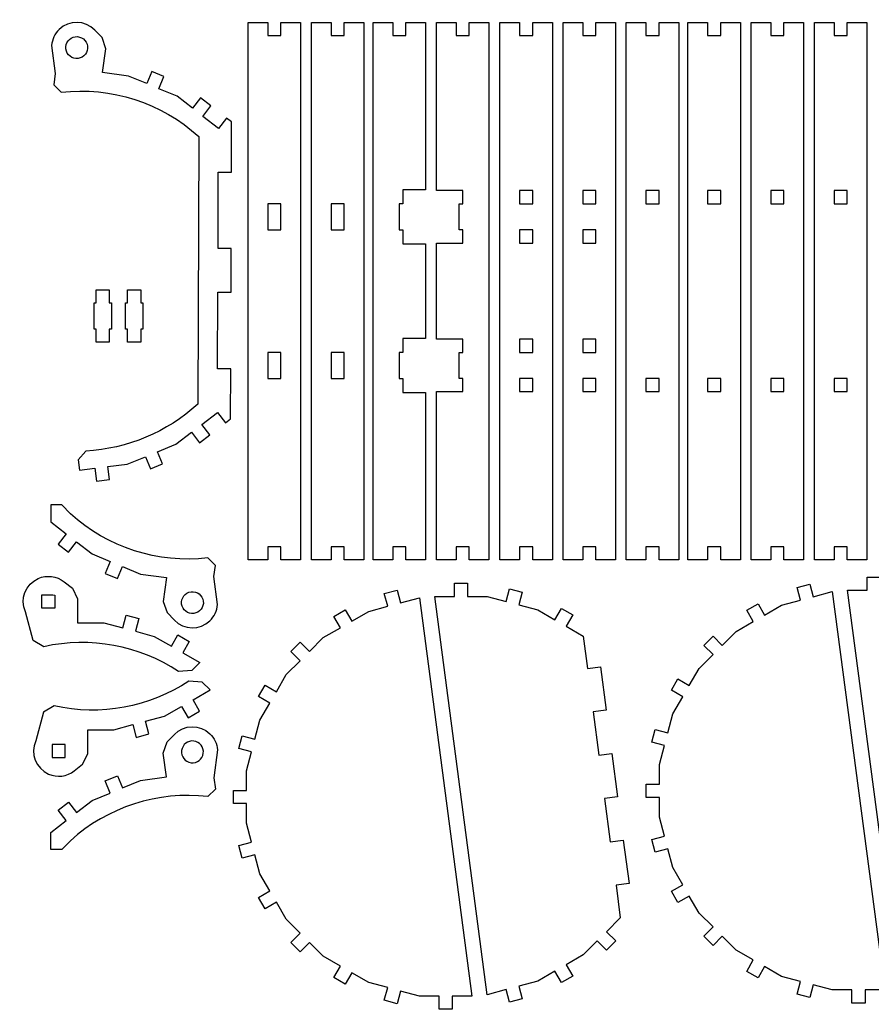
# Model space of a CAD drawing. Header units: inches. Extents: x 166 to 545, y 155 to 388.
# Drawn here: x 166.4 to 361.4, y 161.7 to 388.1 of the extents above; entities that cross this region are included whole.
import ezdxf

# ---------------------------------------------------------------- set-up
doc = ezdxf.new("R2010")
doc.units = ezdxf.units.IN
doc.header["$MEASUREMENT"] = 0

# ---------------------------------------------------------------- blocks, each defined once
blk = doc.blocks.new('block 7')
at = {"color": 7, "lineweight": 25, "true_color": 0xffffff}
blk.add_lwpolyline([(257.79, 255.87), (269.79, 164.72), (265.29, 164.72), (265.29, 161.72), (262.29, 161.72), (262.29, 164.72), (257.79, 164.72), (253.45, 165.88), (252.67, 162.98), (249.77, 163.76), (250.55, 166.66), (246.2, 167.82), (242.3, 170.07), (240.8, 167.48), (238.21, 168.98), (239.71, 171.57), (235.81, 173.82), (232.63, 177.01), (230.51, 174.88), (228.38, 177.01), (230.51, 179.13), (227.32, 182.31), (225.07, 186.21), (222.48, 184.71), (220.98, 187.3), (223.57, 188.8), (221.32, 192.7), (220.16, 197.05), (217.26, 196.27), (216.48, 199.17), (219.38, 199.95), (218.22, 204.29), (218.22, 208.79), (215.22, 208.79), (215.22, 211.79), (218.22, 211.79), (218.22, 216.29), (219.38, 220.64), (216.48, 221.41), (217.26, 224.31), (220.16, 223.54), (221.32, 227.88), (223.57, 231.78), (220.98, 233.28), (222.48, 235.88), (225.07, 234.38), (227.32, 238.28), (230.51, 241.46), (228.38, 243.58), (230.51, 245.7), (232.63, 243.58), (235.81, 246.76), (239.71, 249.01), (238.21, 251.61), (240.8, 253.11), (242.3, 250.51), (246.2, 252.76), (250.55, 253.93), (249.77, 256.82), (252.67, 257.6), (253.45, 254.7), (257.79, 255.87)], dxfattribs=at)
blk = doc.blocks.new('block 8')
at = {"color": 7, "lineweight": 25, "true_color": 0xffffff}
blk.add_lwpolyline([(302.79, 190.07), (303.77, 182.63), (300.59, 179.45), (302.71, 177.33), (300.59, 175.21), (298.46, 177.33), (295.28, 174.15), (291.39, 171.9), (292.89, 169.3), (290.29, 167.8), (288.79, 170.4), (284.89, 168.15), (280.54, 166.98), (281.32, 164.09), (278.42, 163.31), (277.65, 166.21), (273.3, 165.04), (261.3, 256.19), (265.8, 256.19), (265.8, 259.19), (268.8, 259.19), (268.8, 256.19), (273.3, 256.19), (277.65, 255.03), (278.42, 257.92), (281.32, 257.15), (280.54, 254.25), (284.89, 253.09), (288.79, 250.84), (290.29, 253.43), (292.89, 251.93), (291.39, 249.34), (295.28, 247.09), (296.26, 239.65), (299.24, 240.04), (300.54, 230.12), (297.57, 229.73), (298.87, 219.82), (301.85, 220.21), (303.15, 210.29), (300.18, 209.9), (301.48, 199.99), (304.46, 200.38), (305.76, 190.47), (302.79, 190.07)], dxfattribs=at)
blk = doc.blocks.new('block 6')
for name in ['block 8', 'block 7']:
    blk.add_blockref(name, (0, 0))
blk = doc.blocks.new('block 10')
at = {"color": 7, "lineweight": 25, "true_color": 0xffffff}
blk.add_lwpolyline([(352.27, 257.27), (364.27, 166.12), (359.77, 166.12), (359.77, 163.12), (356.77, 163.12), (356.77, 166.12), (352.27, 166.12), (347.93, 167.29), (347.15, 164.39), (344.25, 165.17), (345.03, 168.06), (340.68, 169.23), (336.79, 171.48), (335.29, 168.88), (332.69, 170.38), (334.19, 172.98), (330.29, 175.23), (327.11, 178.41), (324.99, 176.29), (322.87, 178.41), (324.99, 180.53), (321.81, 183.71), (319.56, 187.61), (316.96, 186.11), (315.46, 188.71), (318.06, 190.21), (315.81, 194.11), (314.64, 198.45), (311.74, 197.68), (310.97, 200.57), (313.86, 201.35), (312.7, 205.7), (312.7, 210.2), (309.7, 210.2), (309.7, 213.2), (312.7, 213.2), (312.7, 217.7), (313.86, 222.04), (310.97, 222.82), (311.74, 225.72), (314.64, 224.94), (315.81, 229.29), (318.06, 233.19), (315.46, 234.69), (316.96, 237.28), (319.56, 235.78), (321.81, 239.68), (324.99, 242.86), (322.87, 244.98), (324.99, 247.11), (327.11, 244.98), (330.29, 248.17), (334.19, 250.42), (332.69, 253.01), (335.29, 254.51), (336.79, 251.92), (340.68, 254.17), (345.03, 255.33), (344.25, 258.23), (347.15, 259.01), (347.93, 256.11), (352.27, 257.27)], dxfattribs=at)
blk = doc.blocks.new('block 11')
at = {"color": 7, "lineweight": 25, "true_color": 0xffffff}
blk.add_lwpolyline([(397.27, 191.48), (398.25, 184.04), (395.07, 180.86), (397.19, 178.74), (395.07, 176.62), (392.95, 178.74), (389.77, 175.55), (385.87, 173.3), (387.37, 170.71), (384.77, 169.21), (383.27, 171.8), (379.37, 169.55), (375.03, 168.39), (375.8, 165.49), (372.9, 164.72), (372.13, 167.61), (367.78, 166.45), (355.78, 257.6), (360.28, 257.6), (360.28, 260.6), (363.28, 260.6), (363.28, 257.6), (367.78, 257.6), (372.13, 256.43), (372.9, 259.33), (375.8, 258.55), (375.03, 255.66), (379.37, 254.49), (383.27, 252.24), (384.77, 254.84), (387.37, 253.34), (385.87, 250.74), (389.77, 248.49), (390.74, 241.05), (393.72, 241.44), (395.02, 231.53), (392.05, 231.14), (393.36, 221.22), (396.33, 221.61), (397.63, 211.7), (394.66, 211.31), (395.97, 201.39), (398.94, 201.79), (400.25, 191.87), (397.27, 191.48)], dxfattribs=at)
blk = doc.blocks.new('block 9')
for name in ['block 11', 'block 10']:
    blk.add_blockref(name, (0, 0))
blk = doc.blocks.new('block 44')
at = {"color": 7, "lineweight": 25, "true_color": 0xffffff}
blk.add_lwpolyline([(352.68, 303.03), (355.68, 303.03), (355.68, 306.03), (352.68, 306.03), (352.68, 303.03)], dxfattribs=at)
blk = doc.blocks.new('block 45')
at = {"color": 7, "lineweight": 25, "true_color": 0xffffff}
blk.add_lwpolyline([(355.68, 349.03), (352.68, 349.03), (352.68, 346.03), (355.68, 346.03), (355.68, 349.03)], dxfattribs=at)
blk = doc.blocks.new('block 46')
at = {"color": 7, "lineweight": 25, "true_color": 0xffffff}
blk.add_lwpolyline([(352.68, 384.53), (355.68, 384.53), (355.68, 387.53), (360.18, 387.53), (360.18, 264.53), (355.68, 264.53), (355.68, 267.53), (352.68, 267.53), (352.68, 264.53), (348.18, 264.53), (348.18, 387.53), (352.68, 387.53), (352.68, 384.53)], dxfattribs=at)
blk = doc.blocks.new('block 43')
for name in ['block 46', 'block 45', 'block 44']:
    blk.add_blockref(name, (0, 0))
blk = doc.blocks.new('block 48')
at = {"color": 7, "lineweight": 25, "true_color": 0xffffff}
blk.add_lwpolyline([(338.21, 303.03), (341.21, 303.03), (341.21, 306.03), (338.21, 306.03), (338.21, 303.03)], dxfattribs=at)
blk = doc.blocks.new('block 49')
at = {"color": 7, "lineweight": 25, "true_color": 0xffffff}
blk.add_lwpolyline([(341.21, 349.03), (338.21, 349.03), (338.21, 346.03), (341.21, 346.03), (341.21, 349.03)], dxfattribs=at)
blk = doc.blocks.new('block 50')
at = {"color": 7, "lineweight": 25, "true_color": 0xffffff}
blk.add_lwpolyline([(338.21, 384.53), (341.21, 384.53), (341.21, 387.53), (345.71, 387.53), (345.71, 264.53), (341.21, 264.53), (341.21, 267.53), (338.21, 267.53), (338.21, 264.53), (333.71, 264.53), (333.71, 387.53), (338.21, 387.53), (338.21, 384.53)], dxfattribs=at)
blk = doc.blocks.new('block 47')
for name in ['block 50', 'block 49', 'block 48']:
    blk.add_blockref(name, (0, 0))
blk = doc.blocks.new('block 52')
at = {"color": 7, "lineweight": 25, "true_color": 0xffffff}
blk.add_lwpolyline([(323.74, 303.03), (326.74, 303.03), (326.74, 306.03), (323.74, 306.03), (323.74, 303.03)], dxfattribs=at)
blk = doc.blocks.new('block 53')
at = {"color": 7, "lineweight": 25, "true_color": 0xffffff}
blk.add_lwpolyline([(326.74, 349.03), (323.74, 349.03), (323.74, 346.03), (326.74, 346.03), (326.74, 349.03)], dxfattribs=at)
blk = doc.blocks.new('block 54')
at = {"color": 7, "lineweight": 25, "true_color": 0xffffff}
blk.add_lwpolyline([(323.74, 384.53), (326.74, 384.53), (326.74, 387.53), (331.24, 387.53), (331.24, 264.53), (326.74, 264.53), (326.74, 267.53), (323.74, 267.53), (323.74, 264.53), (319.24, 264.53), (319.24, 387.53), (323.74, 387.53), (323.74, 384.53)], dxfattribs=at)
blk = doc.blocks.new('block 51')
for name in ['block 54', 'block 53', 'block 52']:
    blk.add_blockref(name, (0, 0))
blk = doc.blocks.new('block 56')
at = {"color": 7, "lineweight": 25, "true_color": 0xffffff}
blk.add_lwpolyline([(309.63, 303.03), (312.63, 303.03), (312.63, 306.03), (309.63, 306.03), (309.63, 303.03)], dxfattribs=at)
blk = doc.blocks.new('block 57')
at = {"color": 7, "lineweight": 25, "true_color": 0xffffff}
blk.add_lwpolyline([(312.63, 349.03), (309.63, 349.03), (309.63, 346.03), (312.63, 346.03), (312.63, 349.03)], dxfattribs=at)
blk = doc.blocks.new('block 58')
at = {"color": 7, "lineweight": 25, "true_color": 0xffffff}
blk.add_lwpolyline([(309.63, 384.53), (312.63, 384.53), (312.63, 387.53), (317.13, 387.53), (317.13, 264.53), (312.63, 264.53), (312.63, 267.53), (309.63, 267.53), (309.63, 264.53), (305.13, 264.53), (305.13, 387.53), (309.63, 387.53), (309.63, 384.53)], dxfattribs=at)
blk = doc.blocks.new('block 55')
for name in ['block 58', 'block 57', 'block 56']:
    blk.add_blockref(name, (0, 0))
blk = doc.blocks.new('block 60')
at = {"color": 7, "lineweight": 25, "true_color": 0xffffff}
blk.add_lwpolyline([(237.59, 312.03), (237.59, 306.03), (240.59, 306.03), (240.59, 312.03), (237.59, 312.03)], dxfattribs=at)
blk = doc.blocks.new('block 61')
at = {"color": 7, "lineweight": 25, "true_color": 0xffffff}
blk.add_lwpolyline([(240.59, 340.03), (240.59, 346.03), (237.59, 346.03), (237.59, 340.03), (240.59, 340.03)], dxfattribs=at)
blk = doc.blocks.new('block 62')
at = {"color": 7, "lineweight": 25, "true_color": 0xffffff}
blk.add_lwpolyline([(237.59, 387.53), (237.59, 384.53), (240.59, 384.53), (240.59, 387.53), (245.09, 387.53), (245.09, 264.53), (240.59, 264.53), (240.59, 267.53), (237.59, 267.53), (237.59, 264.53), (233.09, 264.53), (233.09, 387.53), (237.59, 387.53)], dxfattribs=at)
blk = doc.blocks.new('block 59')
for name in ['block 62', 'block 61', 'block 60']:
    blk.add_blockref(name, (0, 0))
blk = doc.blocks.new('block 64')
at = {"color": 7, "lineweight": 25, "true_color": 0xffffff}
blk.add_lwpolyline([(223.12, 312.03), (223.12, 306.03), (226.12, 306.03), (226.12, 312.03), (223.12, 312.03)], dxfattribs=at)
blk = doc.blocks.new('block 65')
at = {"color": 7, "lineweight": 25, "true_color": 0xffffff}
blk.add_lwpolyline([(226.12, 340.03), (226.12, 346.03), (223.12, 346.03), (223.12, 340.03), (226.12, 340.03)], dxfattribs=at)
blk = doc.blocks.new('block 66')
at = {"color": 7, "lineweight": 25, "true_color": 0xffffff}
blk.add_lwpolyline([(223.12, 387.53), (223.12, 384.53), (226.12, 384.53), (226.12, 387.53), (230.62, 387.53), (230.62, 264.53), (226.12, 264.53), (226.12, 267.53), (223.12, 267.53), (223.12, 264.53), (218.62, 264.53), (218.62, 387.53), (223.12, 387.53)], dxfattribs=at)
blk = doc.blocks.new('block 63')
for name in ['block 66', 'block 65', 'block 64']:
    blk.add_blockref(name, (0, 0))
blk = doc.blocks.new('block 67')
at = {"color": 7, "lineweight": 25, "true_color": 0xffffff}
blk.add_lwpolyline([(266.92, 312.03), (267.72, 312.03), (267.72, 315.03), (261.72, 315.03), (261.72, 337.03), (267.72, 337.03), (267.72, 340.03), (266.92, 340.03), (266.92, 346.03), (267.72, 346.03), (267.72, 349.03), (261.72, 349.03), (261.72, 387.53), (266.22, 387.53), (266.22, 384.53), (269.22, 384.53), (269.22, 387.53), (273.72, 387.53), (273.72, 264.53), (269.22, 264.53), (269.22, 267.53), (266.22, 267.53), (266.22, 264.53), (261.72, 264.53), (261.72, 303.03), (267.72, 303.03), (267.72, 306.03), (266.92, 306.03), (266.92, 312.03)], dxfattribs=at)
blk = doc.blocks.new('block 68')
at = {"color": 7, "lineweight": 25, "true_color": 0xffffff}
blk.add_lwpolyline([(259.18, 336.83), (259.18, 315.23), (253.98, 315.23), (253.98, 312.03), (253.18, 312.03), (253.18, 306.03), (253.98, 306.03), (253.98, 302.83), (259.18, 302.83), (259.18, 264.53), (254.68, 264.53), (254.68, 267.53), (251.68, 267.53), (251.68, 264.53), (247.18, 264.53), (247.18, 387.53), (251.68, 387.53), (251.68, 384.53), (254.68, 384.53), (254.68, 387.53), (259.18, 387.53), (259.18, 349.23), (253.98, 349.23), (253.98, 346.03), (253.18, 346.03), (253.18, 340.03), (253.98, 340.03), (253.98, 336.83), (259.18, 336.83)], dxfattribs=at)
blk = doc.blocks.new('block 70')
at = {"color": 7, "lineweight": 25, "true_color": 0xffffff}
blk.add_lwpolyline([(298.18, 349.03), (295.18, 349.03), (295.18, 346.03), (298.18, 346.03), (298.18, 349.03)], dxfattribs=at)
blk = doc.blocks.new('block 71')
at = {"color": 7, "lineweight": 25, "true_color": 0xffffff}
blk.add_lwpolyline([(295.18, 337.03), (298.18, 337.03), (298.18, 340.03), (295.18, 340.03), (295.18, 337.03)], dxfattribs=at)
blk = doc.blocks.new('block 72')
at = {"color": 7, "lineweight": 25, "true_color": 0xffffff}
blk.add_lwpolyline([(295.18, 303.03), (298.18, 303.03), (298.18, 306.03), (295.18, 306.03), (295.18, 303.03)], dxfattribs=at)
blk = doc.blocks.new('block 73')
at = {"color": 7, "lineweight": 25, "true_color": 0xffffff}
blk.add_lwpolyline([(298.18, 315.03), (295.18, 315.03), (295.18, 312.03), (298.18, 312.03), (298.18, 315.03)], dxfattribs=at)
blk = doc.blocks.new('block 74')
at = {"color": 7, "lineweight": 25, "true_color": 0xffffff}
blk.add_lwpolyline([(295.18, 387.53), (295.18, 384.53), (298.18, 384.53), (298.18, 387.53), (302.68, 387.53), (302.68, 264.53), (298.18, 264.53), (298.18, 267.53), (295.18, 267.53), (295.18, 264.53), (290.68, 264.53), (290.68, 387.53), (295.18, 387.53)], dxfattribs=at)
blk = doc.blocks.new('block 69')
for name in ['block 74', 'block 70', 'block 71', 'block 73', 'block 72']:
    blk.add_blockref(name, (0, 0))
blk = doc.blocks.new('block 76')
at = {"color": 7, "lineweight": 25, "true_color": 0xffffff}
blk.add_lwpolyline([(283.72, 349.03), (280.72, 349.03), (280.72, 346.03), (283.72, 346.03), (283.72, 349.03)], dxfattribs=at)
blk = doc.blocks.new('block 77')
at = {"color": 7, "lineweight": 25, "true_color": 0xffffff}
blk.add_lwpolyline([(280.72, 337.03), (283.72, 337.03), (283.72, 340.03), (280.72, 340.03), (280.72, 337.03)], dxfattribs=at)
blk = doc.blocks.new('block 78')
at = {"color": 7, "lineweight": 25, "true_color": 0xffffff}
blk.add_lwpolyline([(280.72, 303.03), (283.72, 303.03), (283.72, 306.03), (280.72, 306.03), (280.72, 303.03)], dxfattribs=at)
blk = doc.blocks.new('block 79')
at = {"color": 7, "lineweight": 25, "true_color": 0xffffff}
blk.add_lwpolyline([(283.72, 315.03), (280.72, 315.03), (280.72, 312.03), (283.72, 312.03), (283.72, 315.03)], dxfattribs=at)
blk = doc.blocks.new('block 80')
at = {"color": 7, "lineweight": 25, "true_color": 0xffffff}
blk.add_lwpolyline([(280.72, 387.53), (280.72, 384.53), (283.72, 384.53), (283.72, 387.53), (288.22, 387.53), (288.22, 264.53), (283.72, 264.53), (283.72, 267.53), (280.72, 267.53), (280.72, 264.53), (276.22, 264.53), (276.22, 387.53), (280.72, 387.53)], dxfattribs=at)
blk = doc.blocks.new('block 75')
for name in ['block 80', 'block 76', 'block 77', 'block 79', 'block 78']:
    blk.add_blockref(name, (0, 0))
blk = doc.blocks.new('block 82')
at = {"color": 7, "lineweight": 25, "true_color": 0xffffff}
blk.add_open_spline([(185.2, 384.04), (185.2, 384.04), (186.04, 381.48), (186.04, 381.48), (186.04, 381.48), (185.31, 376.05), (185.31, 376.05), (185.31, 376.05), (191.25, 375.25), (191.25, 375.25), (191.25, 375.25), (195.41, 373.51), (195.41, 373.51), (195.41, 373.51), (196.56, 376.28), (196.56, 376.28), (196.56, 376.28), (199.33, 375.12), (199.33, 375.12), (199.33, 375.12), (198.17, 372.35), (198.17, 372.35), (198.17, 372.35), (202.33, 370.62), (202.33, 370.62), (202.33, 370.62), (205.89, 367.87), (205.89, 367.87), (205.89, 367.87), (207.72, 370.24), (207.72, 370.24), (207.72, 370.24), (210.09, 368.41), (210.09, 368.41), (210.09, 368.41), (208.26, 366.03), (208.26, 366.03), (208.26, 366.03), (211.82, 363.28), (211.82, 363.28), (211.82, 363.28), (213.65, 365.65), (213.65, 365.65), (213.65, 365.65), (214.82, 364.75), (214.82, 364.75), (214.82, 364.75), (214.78, 353.27), (214.78, 353.27), (214.78, 353.27), (211.78, 353.28), (211.78, 353.28), (211.78, 353.28), (211.72, 335.78), (211.72, 335.78), (211.72, 335.78), (214.72, 335.76), (214.72, 335.76), (214.72, 335.76), (214.69, 325.77), (214.69, 325.77), (214.69, 325.77), (211.69, 325.78), (211.69, 325.78), (211.69, 325.78), (211.63, 308.27), (211.63, 308.27), (211.63, 308.27), (214.63, 308.26), (214.63, 308.26), (214.63, 308.26), (214.59, 296.78), (214.59, 296.78), (214.59, 296.78), (213.41, 295.89), (213.41, 295.89), (213.41, 295.89), (211.59, 298.27), (211.59, 298.27), (211.59, 298.27), (208.01, 295.54), (208.01, 295.54), (208.01, 295.54), (209.83, 293.16), (209.83, 293.16), (209.83, 293.16), (207.44, 291.34), (207.44, 291.34), (207.44, 291.34), (205.62, 293.73), (205.62, 293.73), (205.62, 293.73), (202.05, 291), (202.05, 291), (202.05, 291), (197.88, 289.29), (197.88, 289.29), (197.88, 289.29), (199.02, 286.52), (199.02, 286.52), (199.02, 286.52), (196.24, 285.38), (196.24, 285.38), (196.24, 285.38), (195.11, 288.15), (195.11, 288.15), (195.11, 288.15), (190.94, 286.45), (190.94, 286.45), (190.94, 286.45), (186.48, 285.88), (186.48, 285.88), (186.48, 285.88), (186.86, 282.9), (186.86, 282.9), (186.86, 282.9), (183.88, 282.52), (183.88, 282.52), (183.88, 282.52), (183.5, 285.49), (183.5, 285.49), (183.5, 285.49), (180.03, 285.05), (180.03, 285.05), (180.03, 285.05), (179.73, 287.41), (179.73, 287.41), (179.73, 287.41), (181.47, 289.45), (181.47, 289.45), (190.99, 289.97), (200.04, 293.76), (207.1, 300.16), (207.1, 300.16), (207.31, 361.42), (207.31, 361.42), (198.77, 369.18), (187.29, 372.88), (175.82, 371.55), (175.82, 371.55), (174.11, 373.26), (174.11, 373.26), (174.11, 373.26), (174.46, 375.82), (174.46, 375.82), (174.46, 375.82), (173.63, 382.23), (173.63, 382.23), (173.75, 383.63), (174.36, 384.94), (175.37, 385.91), (177.66, 388.13), (181.31, 388.06), (183.52, 385.78), (183.52, 385.78), (185.2, 384.04), (185.2, 384.04)], degree=3, knots=[0, 0, 0, 0, 1, 1, 1, 2, 2, 2, 3, 3, 3, 4, 4, 4, 5, 5, 5, 6, 6, 6, 7, 7, 7, 8, 8, 8, 9, 9, 9, 10, 10, 10, 11, 11, 11, 12, 12, 12, 13, 13, 13, 14, 14, 14, 15, 15, 15, 16, 16, 16, 17, 17, 17, 18, 18, 18, 19, 19, 19, 20, 20, 20, 21, 21, 21, 22, 22, 22, 23, 23, 23, 24, 24, 24, 25, 25, 25, 26, 26, 26, 27, 27, 27, 28, 28, 28, 29, 29, 29, 30, 30, 30, 31, 31, 31, 32, 32, 32, 33, 33, 33, 34, 34, 34, 35, 35, 35, 36, 36, 36, 37, 37, 37, 38, 38, 38, 39, 39, 39, 40, 40, 40, 41, 41, 41, 42, 42, 42, 43, 43, 43, 44, 44, 44, 45, 45, 45, 46, 46, 46, 47, 47, 47, 48, 48, 48, 49, 49, 49, 50, 50, 50, 51, 51, 51, 52, 52, 52, 52], dxfattribs=at)
blk = doc.blocks.new('block 83')
at = {"color": 7, "lineweight": 25, "true_color": 0xffffff}
blk.add_open_spline([(176.9, 381.45), (177.08, 380.08), (178.33, 379.11), (179.7, 379.29), (181.07, 379.47), (182.04, 380.72), (181.86, 382.09), (181.68, 383.46), (180.43, 384.43), (179.06, 384.25), (177.69, 384.07), (176.73, 382.82), (176.9, 381.45), (176.9, 381.45), (176.9, 381.45), (176.9, 381.45)], degree=3, knots=[0, 0, 0, 0, 1, 1, 1, 2, 2, 2, 3, 3, 3, 4, 4, 4, 5, 5, 5, 5], dxfattribs=at)
blk = doc.blocks.new('block 81')
for name in ['block 82', 'block 83']:
    blk.add_blockref(name, (0, 0))
blk = doc.blocks.new('block 88')
at = {"color": 7, "lineweight": 25, "true_color": 0xffffff}
blk.add_open_spline([(175.94, 277.12), (175.94, 277.12), (177.93, 275.11), (177.93, 275.11), (186.47, 267.35), (197.95, 263.65), (209.42, 264.98), (209.42, 264.98), (211.13, 263.27), (211.13, 263.27), (211.13, 263.27), (210.79, 260.71), (210.79, 260.71), (210.79, 260.71), (211.61, 254.3), (211.61, 254.3), (211.5, 252.9), (210.88, 251.59), (209.87, 250.62), (207.58, 248.4), (203.93, 248.47), (201.72, 250.75), (201.72, 250.75), (200.04, 252.49), (200.04, 252.49), (200.04, 252.49), (199.2, 255.05), (199.2, 255.05), (199.2, 255.05), (199.93, 260.48), (199.93, 260.48), (199.93, 260.48), (193.99, 261.28), (193.99, 261.28), (193.99, 261.28), (189.84, 263.02), (189.84, 263.02), (189.84, 263.02), (188.68, 260.25), (188.68, 260.25), (188.68, 260.25), (185.91, 261.41), (185.91, 261.41), (185.91, 261.41), (187.07, 264.17), (187.07, 264.17), (187.07, 264.17), (182.92, 265.91), (182.92, 265.91), (182.92, 265.91), (179.36, 268.66), (179.36, 268.66), (179.36, 268.66), (177.52, 266.29), (177.52, 266.29), (177.52, 266.29), (175.15, 268.12), (175.15, 268.12), (175.15, 268.12), (176.98, 270.5), (176.98, 270.5), (176.98, 270.5), (173.42, 273.25), (173.42, 273.25), (173.42, 273.25), (173.44, 277.13), (173.44, 277.13), (173.44, 277.13), (175.94, 277.12), (175.94, 277.12)], degree=3, knots=[0, 0, 0, 0, 1, 1, 1, 2, 2, 2, 3, 3, 3, 4, 4, 4, 5, 5, 5, 6, 6, 6, 7, 7, 7, 8, 8, 8, 9, 9, 9, 10, 10, 10, 11, 11, 11, 12, 12, 12, 13, 13, 13, 14, 14, 14, 15, 15, 15, 16, 16, 16, 17, 17, 17, 18, 18, 18, 19, 19, 19, 20, 20, 20, 21, 21, 21, 22, 22, 22, 23, 23, 23, 23], dxfattribs=at)
blk = doc.blocks.new('block 89')
at = {"color": 7, "lineweight": 25, "true_color": 0xffffff}
blk.add_open_spline([(208.34, 255.08), (208.17, 256.45), (206.91, 257.41), (205.54, 257.24), (204.18, 257.06), (203.21, 255.81), (203.38, 254.44), (203.56, 253.07), (204.81, 252.1), (206.18, 252.28), (207.55, 252.46), (208.52, 253.71), (208.34, 255.08), (208.34, 255.08), (208.34, 255.08), (208.34, 255.08)], degree=3, knots=[0, 0, 0, 0, 1, 1, 1, 2, 2, 2, 3, 3, 3, 4, 4, 4, 5, 5, 5, 5], dxfattribs=at)
blk = doc.blocks.new('block 87')
for name in ['block 88', 'block 89']:
    blk.add_blockref(name, (0, 0))
blk = doc.blocks.new('block 91')
at = {"color": 7, "lineweight": 25, "true_color": 0xffffff}
blk.add_open_spline([(175.94, 198.25), (175.94, 198.25), (177.93, 200.25), (177.93, 200.25), (186.47, 208.02), (197.95, 211.71), (209.42, 210.39), (209.42, 210.39), (211.13, 212.09), (211.13, 212.09), (211.13, 212.09), (210.79, 214.66), (210.79, 214.66), (210.79, 214.66), (211.61, 221.06), (211.61, 221.06), (211.5, 222.46), (210.88, 223.77), (209.87, 224.75), (207.58, 226.96), (203.93, 226.9), (201.72, 224.61), (201.72, 224.61), (200.04, 222.88), (200.04, 222.88), (200.04, 222.88), (199.2, 220.31), (199.2, 220.31), (199.2, 220.31), (199.93, 214.89), (199.93, 214.89), (199.93, 214.89), (193.99, 214.09), (193.99, 214.09), (193.99, 214.09), (189.84, 212.35), (189.84, 212.35), (189.84, 212.35), (188.68, 215.12), (188.68, 215.12), (188.68, 215.12), (185.91, 213.96), (185.91, 213.96), (185.91, 213.96), (187.07, 211.19), (187.07, 211.19), (187.07, 211.19), (182.92, 209.45), (182.92, 209.45), (182.92, 209.45), (179.36, 206.7), (179.36, 206.7), (179.36, 206.7), (177.52, 209.08), (177.52, 209.08), (177.52, 209.08), (175.15, 207.24), (175.15, 207.24), (175.15, 207.24), (176.98, 204.87), (176.98, 204.87), (176.98, 204.87), (173.42, 202.12), (173.42, 202.12), (173.42, 202.12), (173.44, 198.24), (173.44, 198.24), (173.44, 198.24), (175.94, 198.25), (175.94, 198.25)], degree=3, knots=[0, 0, 0, 0, 1, 1, 1, 2, 2, 2, 3, 3, 3, 4, 4, 4, 5, 5, 5, 6, 6, 6, 7, 7, 7, 8, 8, 8, 9, 9, 9, 10, 10, 10, 11, 11, 11, 12, 12, 12, 13, 13, 13, 14, 14, 14, 15, 15, 15, 16, 16, 16, 17, 17, 17, 18, 18, 18, 19, 19, 19, 20, 20, 20, 21, 21, 21, 22, 22, 22, 23, 23, 23, 23], dxfattribs=at)
blk = doc.blocks.new('block 92')
at = {"color": 7, "lineweight": 25, "true_color": 0xffffff}
blk.add_open_spline([(208.34, 220.29), (208.17, 218.92), (206.91, 217.95), (205.54, 218.13), (204.17, 218.3), (203.21, 219.55), (203.38, 220.92), (203.56, 222.29), (204.81, 223.26), (206.18, 223.09), (207.55, 222.91), (208.52, 221.66), (208.34, 220.29), (208.34, 220.29), (208.34, 220.29), (208.34, 220.29)], degree=3, knots=[0, 0, 0, 0, 1, 1, 1, 2, 2, 2, 3, 3, 3, 4, 4, 4, 5, 5, 5, 5], dxfattribs=at)
blk = doc.blocks.new('block 90')
for name in ['block 91', 'block 92']:
    blk.add_blockref(name, (0, 0))
blk = doc.blocks.new('block 100')
at = {"color": 7, "lineweight": 25, "true_color": 0xffffff}
blk.add_open_spline([(173.76, 222.29), (173.76, 222.29), (176.76, 222.29), (176.76, 222.29), (176.76, 222.29), (176.76, 219.29), (176.76, 219.29), (176.76, 219.29), (173.76, 219.29), (173.76, 219.29), (173.76, 219.29), (173.76, 222.29), (173.76, 222.29)], degree=3, knots=[0, 0, 0, 0, 1, 1, 1, 2, 2, 2, 3, 3, 3, 4, 4, 4, 4], dxfattribs=at)
blk = doc.blocks.new('block 101')
at = {"color": 7, "lineweight": 25, "true_color": 0xffffff}
blk.add_open_spline([(181.9, 220.19), (181.9, 220.19), (180.72, 217.76), (180.72, 217.76), (180.72, 217.76), (178.82, 216.26), (178.82, 216.26), (177.14, 214.94), (174.88, 214.66), (172.93, 215.52), (170.02, 216.81), (168.7, 220.21), (169.99, 223.12), (169.99, 223.12), (171.75, 229.68), (171.75, 229.68), (171.75, 229.68), (174.2, 231.12), (174.2, 231.12), (184.83, 228.74), (195.97, 230.8), (205.05, 236.82), (205.05, 236.82), (208.1, 236.55), (208.1, 236.55), (208.1, 236.55), (209.88, 234.77), (209.88, 234.77), (209.88, 234.77), (205.99, 232.52), (205.99, 232.52), (205.99, 232.52), (207.49, 229.92), (207.49, 229.92), (207.49, 229.92), (204.89, 228.42), (204.89, 228.42), (204.89, 228.42), (203.39, 231.02), (203.39, 231.02), (203.39, 231.02), (199.49, 228.77), (199.49, 228.77), (199.49, 228.77), (195.15, 227.6), (195.15, 227.6), (195.15, 227.6), (195.92, 224.7), (195.92, 224.7), (195.92, 224.7), (193.02, 223.93), (193.02, 223.93), (193.02, 223.93), (192.25, 226.83), (192.25, 226.83), (192.25, 226.83), (187.9, 225.66), (187.9, 225.66), (187.9, 225.66), (181.9, 225.66), (181.9, 225.66), (181.9, 225.66), (181.9, 220.19), (181.9, 220.19)], degree=3, knots=[0, 0, 0, 0, 1, 1, 1, 2, 2, 2, 3, 3, 3, 4, 4, 4, 5, 5, 5, 6, 6, 6, 7, 7, 7, 8, 8, 8, 9, 9, 9, 10, 10, 10, 11, 11, 11, 12, 12, 12, 13, 13, 13, 14, 14, 14, 15, 15, 15, 16, 16, 16, 17, 17, 17, 18, 18, 18, 19, 19, 19, 20, 20, 20, 21, 21, 21, 21], dxfattribs=at)
blk = doc.blocks.new('block 99')
for name in ['block 101', 'block 100']:
    blk.add_blockref(name, (0, 0))
blk = doc.blocks.new('block 103')
at = {"color": 7, "lineweight": 25, "true_color": 0xffffff}
blk.add_open_spline([(171.41, 253.51), (171.41, 253.51), (174.41, 253.51), (174.41, 253.51), (174.41, 253.51), (174.41, 256.5), (174.41, 256.5), (174.41, 256.51), (171.41, 256.51), (171.41, 256.51), (171.41, 256.5), (171.41, 253.51), (171.41, 253.51)], degree=3, knots=[0, 0, 0, 0, 1, 1, 1, 2, 2, 2, 3, 3, 3, 4, 4, 4, 4], dxfattribs=at)
blk = doc.blocks.new('block 104')
at = {"color": 7, "lineweight": 25, "true_color": 0xffffff}
blk.add_open_spline([(179.55, 255.61), (179.55, 255.61), (178.38, 258.04), (178.38, 258.04), (178.38, 258.04), (176.47, 259.54), (176.47, 259.54), (174.8, 260.85), (172.53, 261.14), (170.58, 260.28), (167.67, 258.99), (166.35, 255.58), (167.64, 252.67), (167.64, 252.67), (169.4, 246.12), (169.4, 246.12), (169.4, 246.12), (171.86, 244.67), (171.86, 244.67), (182.48, 247.05), (193.62, 244.99), (202.7, 238.98), (202.7, 238.98), (205.75, 239.24), (205.75, 239.24), (205.75, 239.24), (207.54, 241.03), (207.54, 241.03), (207.54, 241.03), (203.64, 243.28), (203.64, 243.28), (203.64, 243.28), (205.14, 245.88), (205.14, 245.88), (205.14, 245.88), (202.54, 247.38), (202.54, 247.38), (202.54, 247.38), (201.04, 244.78), (201.04, 244.78), (201.04, 244.78), (197.14, 247.03), (197.14, 247.03), (197.14, 247.03), (192.8, 248.19), (192.8, 248.19), (192.8, 248.19), (193.57, 251.09), (193.57, 251.09), (193.57, 251.09), (190.68, 251.87), (190.68, 251.87), (190.68, 251.87), (189.9, 248.97), (189.9, 248.97), (189.9, 248.97), (185.55, 250.13), (185.55, 250.13), (185.55, 250.13), (179.55, 250.13), (179.55, 250.13), (179.55, 250.13), (179.55, 255.61), (179.55, 255.61)], degree=3, knots=[0, 0, 0, 0, 1, 1, 1, 2, 2, 2, 3, 3, 3, 4, 4, 4, 5, 5, 5, 6, 6, 6, 7, 7, 7, 8, 8, 8, 9, 9, 9, 10, 10, 10, 11, 11, 11, 12, 12, 12, 13, 13, 13, 14, 14, 14, 15, 15, 15, 16, 16, 16, 17, 17, 17, 18, 18, 18, 19, 19, 19, 20, 20, 20, 21, 21, 21, 21], dxfattribs=at)
blk = doc.blocks.new('block 102')
for name in ['block 104', 'block 103']:
    blk.add_blockref(name, (0, 0))
blk = doc.blocks.new('block 105')
at = {"color": 7, "lineweight": 25, "true_color": 0xffffff}
blk.add_lwpolyline([(186.84, 323.32), (187.34, 323.32), (187.34, 317.32), (186.84, 317.32), (186.84, 314.32), (183.84, 314.32), (183.84, 317.32), (183.34, 317.32), (183.34, 323.32), (183.84, 323.32), (183.84, 326.32), (186.84, 326.32), (186.84, 323.32)], dxfattribs=at)
blk = doc.blocks.new('block 106')
at = {"color": 7, "lineweight": 25, "true_color": 0xffffff}
blk.add_lwpolyline([(194.02, 323.32), (194.52, 323.32), (194.52, 317.32), (194.02, 317.32), (194.02, 314.32), (191.02, 314.32), (191.02, 317.32), (190.52, 317.32), (190.52, 323.32), (191.02, 323.32), (191.02, 326.32), (194.02, 326.32), (194.02, 323.32)], dxfattribs=at)

msp = doc.modelspace()

# ---------------------------------------------------------------- block references
for name in ['block 81', 'block 63', 'block 59', 'block 68', 'block 67', 'block 75', 'block 69', 'block 55', 'block 51', 'block 47', 'block 43', 'block 105', 'block 106', 'block 87', 'block 102', 'block 9', 'block 6', 'block 99', 'block 90']:
    msp.add_blockref(name, (0, 0))

doc.saveas('drawing.dxf')
